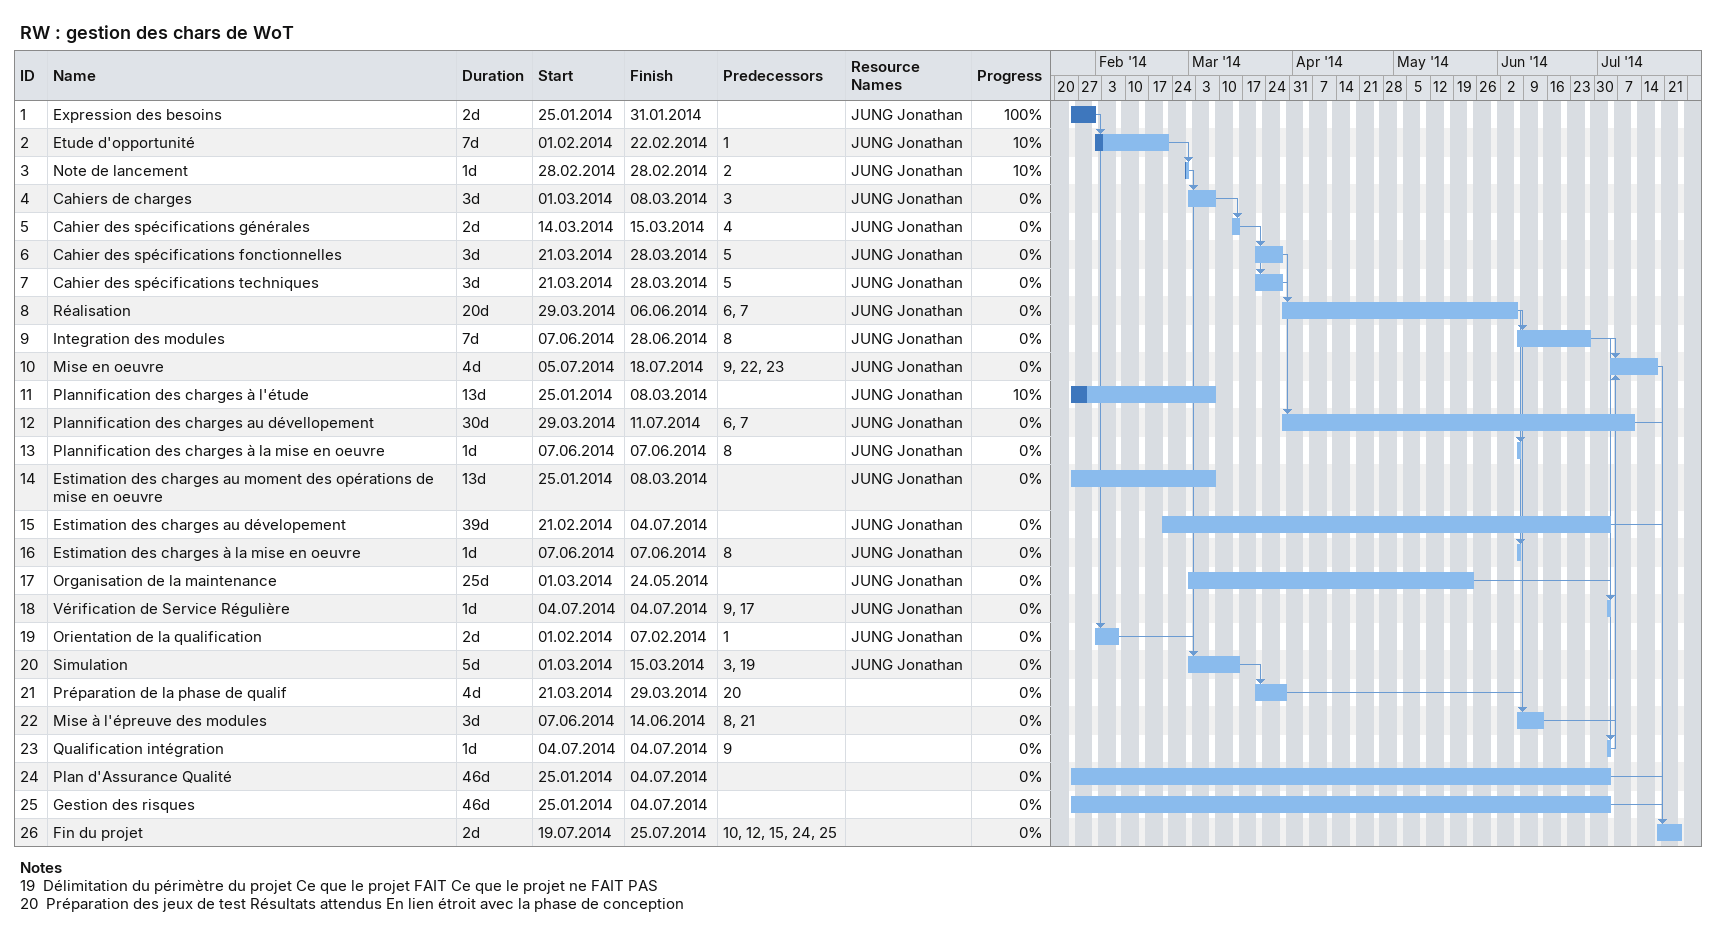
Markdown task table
RW : gestion des chars de WoT

| ID | Task | Duration | Start | Finish | Predecessors | Resources | % complete |
|---|---|---|---|---|---|---|---|
| 1 | Expression des besoins | 2d | 2014-01-25 | 2014-01-31 |  | JUNG Jonathan | 100 |
| 2 | Etude d'opportunité | 7d | 2014-02-01 | 2014-02-22 | 1 | JUNG Jonathan | 10 |
| 3 | Note de lancement | 1d | 2014-02-28 | 2014-02-28 | 2 | JUNG Jonathan | 10 |
| 4 | Cahiers de charges | 3d | 2014-03-01 | 2014-03-08 | 3 | JUNG Jonathan | 0 |
| 5 | Cahier des spécifications générales | 2d | 2014-03-14 | 2014-03-15 | 4 | JUNG Jonathan | 0 |
| 6 | Cahier des spécifications fonctionnelles | 3d | 2014-03-21 | 2014-03-28 | 5 | JUNG Jonathan | 0 |
| 7 | Cahier des spécifications techniques | 3d | 2014-03-21 | 2014-03-28 | 5 | JUNG Jonathan | 0 |
| 8 | Réalisation | 20d | 2014-03-29 | 2014-06-06 | 6, 7 | JUNG Jonathan | 0 |
| 9 | Integration des modules | 7d | 2014-06-07 | 2014-06-28 | 8 | JUNG Jonathan | 0 |
| 10 | Mise en oeuvre | 4d | 2014-07-05 | 2014-07-18 | 9, 22, 23 | JUNG Jonathan | 0 |
| 11 | Plannification des charges à l'étude | 13d | 2014-01-25 | 2014-03-08 |  | JUNG Jonathan | 10 |
| 12 | Plannification des charges au dévellopement | 30d | 2014-03-29 | 2014-07-11 | 6, 7 | JUNG Jonathan | 0 |
| 13 | Plannification des charges à la mise en oeuvre | 1d | 2014-06-07 | 2014-06-07 | 8 | JUNG Jonathan | 0 |
| 14 | Estimation des charges au moment des opérations de mise en oeuvre | 13d | 2014-01-25 | 2014-03-08 |  | JUNG Jonathan | 0 |
| 15 | Estimation des charges au dévelopement | 39d | 2014-02-21 | 2014-07-04 |  | JUNG Jonathan | 0 |
| 16 | Estimation des charges à la mise en oeuvre | 1d | 2014-06-07 | 2014-06-07 | 8 | JUNG Jonathan | 0 |
| 17 | Organisation de la maintenance | 25d | 2014-03-01 | 2014-05-24 |  | JUNG Jonathan | 0 |
| 18 | Vérification de Service Régulière | 1d | 2014-07-04 | 2014-07-04 | 9, 17 | JUNG Jonathan | 0 |
| 19 | Orientation de la qualification | 2d | 2014-02-01 | 2014-02-07 | 1 | JUNG Jonathan | 0 |
| 20 | Simulation | 5d | 2014-03-01 | 2014-03-15 | 3, 19 | JUNG Jonathan | 0 |
| 21 | Préparation de la phase de qualif | 4d | 2014-03-21 | 2014-03-29 | 20 |  | 0 |
| 22 | Mise à l'épreuve des modules | 3d | 2014-06-07 | 2014-06-14 | 8, 21 |  | 0 |
| 23 | Qualification intégration | 1d | 2014-07-04 | 2014-07-04 | 9 |  | 0 |
| 24 | Plan d'Assurance Qualité | 46d | 2014-01-25 | 2014-07-04 |  |  | 0 |
| 25 | Gestion des risques | 46d | 2014-01-25 | 2014-07-04 |  |  | 0 |
| 26 | Fin du projet | 2d | 2014-07-19 | 2014-07-25 | 10, 12, 15, 24, 25 |  | 0 |

Notes
- 19: Délimitation du périmètre du projet Ce que le projet FAIT Ce que le projet ne FAIT PAS
- 20: Préparation des jeux de test Résultats attendus En lien étroit avec la phase de conception
